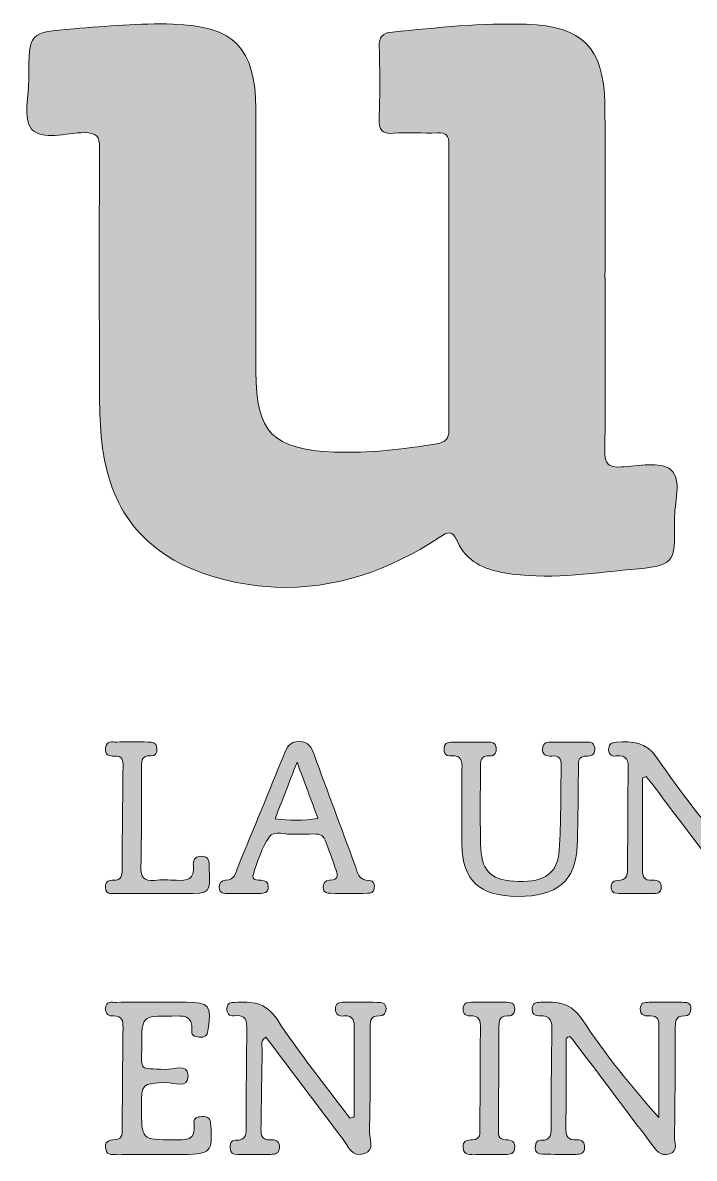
# Model space of a CAD drawing. Header units: centimetres. Extents: x 104.06 to 109.01, y 142.57 to 143.76.
# Drawn here: x 107.165 to 107.689, y 142.618 to 143.503 of the extents above; entities that cross this region are included whole.
import ezdxf

# ---------------------------------------------------------------- set-up
doc = ezdxf.new("R2010")
doc.units = ezdxf.units.CM
doc.header["$MEASUREMENT"] = 0
doc.layers.add('Capa 1', color=7, linetype='Continuous')

# ---------------------------------------------------------------- blocks, each defined once
blk = doc.blocks.new('block 6')
at = {"layer": 'Capa 1', "true_color": 0x000001}
h = blk.add_hatch(color=178, dxfattribs=at)
h.dxf.hatch_style = 2
edge = h.paths.add_edge_path()
edge.add_spline(control_points=[(107.61938, 143.30403), (107.61938, 143.2591), (107.61972, 143.21418), (107.61912, 143.16925), (107.61898, 143.15907), (107.6218, 143.15627), (107.63177, 143.15678), (107.64503, 143.15745), (107.66267, 143.16139), (107.67053, 143.15467), (107.67967, 143.14686), (107.6732, 143.12869), (107.67338, 143.11506), (107.67385, 143.08021), (107.67354, 143.07999), (107.63922, 143.07682), (107.60645, 143.07381), (107.57374, 143.06849), (107.5407, 143.07421), (107.52487, 143.07695), (107.51096, 143.08321), (107.50424, 143.09859), (107.5002, 143.10781), (107.49697, 143.10641), (107.49004, 143.10185), (107.45126, 143.07634), (107.4092, 143.06106), (107.36201, 143.06307), (107.3438, 143.06386), (107.32606, 143.06718), (107.3087, 143.07294), (107.25884, 143.08957), (107.23247, 143.12449), (107.22692, 143.17618), (107.22442, 143.19955), (107.22502, 143.22296), (107.22499, 143.24637), (107.22491, 143.29942), (107.22476, 143.35247), (107.22517, 143.40552), (107.22524, 143.41483), (107.2227, 143.41757), (107.21328, 143.41754), (107.19912, 143.41747), (107.1802, 143.41103), (107.17215, 143.42035), (107.1652, 143.42838), (107.17006, 143.44678), (107.17001, 143.46058), (107.16991, 143.49558), (107.16996, 143.49575), (107.20494, 143.49851), (107.23066, 143.50054), (107.25638, 143.5029), (107.28223, 143.50216), (107.32975, 143.5008), (107.34683, 143.48361), (107.34695, 143.43622), (107.34712, 143.36787), (107.34693, 143.29952), (107.34702, 143.23118), (107.34707, 143.18371), (107.3601, 143.17034), (107.40814, 143.16843), (107.435, 143.16736), (107.46154, 143.17042), (107.48797, 143.17492), (107.49479, 143.17608), (107.49757, 143.17868), (107.49754, 143.18606), (107.4973, 143.26014), (107.49733, 143.33422), (107.4975, 143.40831), (107.49752, 143.41505), (107.4956, 143.41763), (107.48864, 143.41735), (107.47718, 143.41687), (107.46566, 143.41784), (107.45424, 143.41702), (107.445, 143.41636), (107.44291, 143.41985), (107.44317, 143.42843), (107.44377, 143.44705), (107.44374, 143.46572), (107.44319, 143.48435), (107.44295, 143.49233), (107.44567, 143.49528), (107.45346, 143.49601), (107.48819, 143.49932), (107.52287, 143.50326), (107.55784, 143.50202), (107.60171, 143.50046), (107.61831, 143.48421), (107.61907, 143.44023), (107.6199, 143.39485), (107.61925, 143.34943), (107.61925, 143.30402), (107.61929, 143.30403), (107.61934, 143.30403), (107.61938, 143.30403)], knot_values=[0, 0, 0, 0, 1, 1, 1, 2, 2, 2, 3, 3, 3, 4, 4, 4, 5, 5, 5, 6, 6, 6, 7, 7, 7, 8, 8, 8, 9, 9, 9, 10, 10, 10, 11, 11, 11, 12, 12, 12, 13, 13, 13, 14, 14, 14, 15, 15, 15, 16, 16, 16, 17, 17, 17, 18, 18, 18, 19, 19, 19, 20, 20, 20, 21, 21, 21, 22, 22, 22, 23, 23, 23, 24, 24, 24, 25, 25, 25, 26, 26, 26, 27, 27, 27, 28, 28, 28, 29, 29, 29, 30, 30, 30, 31, 31, 31, 32, 32, 32, 33, 33, 33, 33], degree=3, periodic=1)
at = {"layer": 'Capa 1', "true_color": 0x0394c0}
h = blk.add_hatch(color=142, dxfattribs=at)
h.dxf.hatch_style = 2
edge = h.paths.add_edge_path()
edge.add_spline(control_points=[(107.2698, 142.82409), (107.25929, 142.82409), (107.24881, 142.82396), (107.23831, 142.82417), (107.2349, 142.82423), (107.23018, 142.82262), (107.22978, 142.82879), (107.22949, 142.83342), (107.23215, 142.83461), (107.23597, 142.83443), (107.24223, 142.83416), (107.24264, 142.83822), (107.24268, 142.84289), (107.24286, 142.86962), (107.2431, 142.89634), (107.24343, 142.92308), (107.24349, 142.92785), (107.24308, 142.93177), (107.23682, 142.93131), (107.23242, 142.931), (107.22922, 142.93218), (107.22981, 142.9376), (107.23046, 142.94343), (107.23495, 142.94217), (107.23852, 142.94224), (107.24663, 142.94238), (107.25475, 142.94228), (107.26286, 142.94227), (107.26638, 142.94225), (107.26964, 142.94183), (107.26983, 142.93718), (107.26996, 142.93387), (107.26873, 142.93131), (107.26513, 142.93149), (107.25664, 142.93196), (107.25792, 142.92603), (107.2579, 142.92091), (107.25775, 142.89563), (107.25794, 142.87031), (107.25736, 142.84503), (107.25718, 142.83689), (107.25962, 142.83365), (107.26783, 142.83438), (107.27352, 142.83488), (107.2793, 142.8348), (107.285, 142.8344), (107.29331, 142.83379), (107.29932, 142.83514), (107.29827, 142.84559), (107.29783, 142.84969), (107.2989, 142.85302), (107.30434, 142.85312), (107.31101, 142.85326), (107.31042, 142.84888), (107.31062, 142.84448), (107.31159, 142.82407), (107.31165, 142.82408), (107.29132, 142.82407), (107.28412, 142.82409), (107.27696, 142.82409), (107.2698, 142.82409)], knot_values=[0, 0, 0, 0, 1, 1, 1, 2, 2, 2, 3, 3, 3, 4, 4, 4, 5, 5, 5, 6, 6, 6, 7, 7, 7, 8, 8, 8, 9, 9, 9, 10, 10, 10, 11, 11, 11, 12, 12, 12, 13, 13, 13, 14, 14, 14, 15, 15, 15, 16, 16, 16, 17, 17, 17, 18, 18, 18, 19, 19, 19, 20, 20, 20, 20], degree=3, periodic=1)
at = {"layer": 'Capa 1', "true_color": 0x0893c0}
h = blk.add_hatch(color=142, dxfattribs=at)
h.dxf.hatch_style = 2
edge = h.paths.add_edge_path()
edge.add_spline(control_points=[(107.37681, 142.87052), (107.37074, 142.86932), (107.3614, 142.87409), (107.35726, 142.86817), (107.35139, 142.85979), (107.34848, 142.84922), (107.34505, 142.83932), (107.34322, 142.83401), (107.34819, 142.83469), (107.35126, 142.83441), (107.35452, 142.83412), (107.35667, 142.83294), (107.35669, 142.82931), (107.35672, 142.82453), (107.35342, 142.82419), (107.34992, 142.82419), (107.3418, 142.82414), (107.33366, 142.82409), (107.32555, 142.82419), (107.32224, 142.8242), (107.31856, 142.82389), (107.31846, 142.82892), (107.31839, 142.83239), (107.31994, 142.83435), (107.32344, 142.8344), (107.33052, 142.83449), (107.33125, 142.8404), (107.33316, 142.84507), (107.34517, 142.87421), (107.35711, 142.90335), (107.36897, 142.93254), (107.37119, 142.93804), (107.37304, 142.94254), (107.3807, 142.94258), (107.38844, 142.94262), (107.39031, 142.93805), (107.39234, 142.93252), (107.40289, 142.90386), (107.4135, 142.87521), (107.42415, 142.84658), (107.42623, 142.84098), (107.42685, 142.83412), (107.43552, 142.83419), (107.43931, 142.83423), (107.43973, 142.831), (107.43934, 142.82792), (107.43895, 142.82493), (107.43665, 142.82428), (107.43418, 142.82426), (107.42463, 142.82419), (107.41507, 142.82414), (107.40551, 142.82426), (107.40262, 142.82428), (107.39966, 142.82471), (107.39955, 142.82869), (107.39946, 142.832), (107.40082, 142.83432), (107.40435, 142.83441), (107.41251, 142.83461), (107.41079, 142.83926), (107.40893, 142.84411), (107.40825, 142.8459), (107.40777, 142.84777), (107.40709, 142.84955), (107.39705, 142.87533), (107.40387, 142.86976), (107.37681, 142.87052)], knot_values=[0, 0, 0, 0, 1, 1, 1, 2, 2, 2, 3, 3, 3, 4, 4, 4, 5, 5, 5, 6, 6, 6, 7, 7, 7, 8, 8, 8, 9, 9, 9, 10, 10, 10, 11, 11, 11, 12, 12, 12, 13, 13, 13, 14, 14, 14, 15, 15, 15, 16, 16, 16, 17, 17, 17, 18, 18, 18, 19, 19, 19, 20, 20, 20, 21, 21, 21, 22, 22, 22, 22], degree=3, periodic=1)
edge = h.paths.add_edge_path()
edge.add_spline(control_points=[(107.36199, 142.88238), (107.37362, 142.88111), (107.38387, 142.88087), (107.39544, 142.88253), (107.39027, 142.89651), (107.38535, 142.90972), (107.3791, 142.92657), (107.37236, 142.90916), (107.36731, 142.89613), (107.36199, 142.88238)], knot_values=[0, 0, 0, 0, 1, 1, 1, 2, 2, 2, 3, 3, 3, 3], degree=3, periodic=1)
h = blk.add_hatch(color=142, dxfattribs=at)
h.dxf.hatch_style = 2
edge = h.paths.add_edge_path()
edge.add_spline(control_points=[(107.50765, 142.8899), (107.50765, 142.89947), (107.50765, 142.90903), (107.50765, 142.9186), (107.50766, 142.92511), (107.50938, 142.93268), (107.49838, 142.93149), (107.49471, 142.9311), (107.4937, 142.93392), (107.49379, 142.93718), (107.49388, 142.94081), (107.49594, 142.9422), (107.49924, 142.94221), (107.5088, 142.94225), (107.51838, 142.94227), (107.52794, 142.94224), (107.53094, 142.94221), (107.53387, 142.94183), (107.53434, 142.93808), (107.5348, 142.93434), (107.53373, 142.93117), (107.52919, 142.93143), (107.52196, 142.93186), (107.52201, 142.92723), (107.52205, 142.92212), (107.5222, 142.9011), (107.5216, 142.88004), (107.52244, 142.85902), (107.52316, 142.84078), (107.53188, 142.83381), (107.55173, 142.83349), (107.57241, 142.83313), (107.58236, 142.83991), (107.58356, 142.85794), (107.58504, 142.87986), (107.58457, 142.90188), (107.5852, 142.92386), (107.58537, 142.92949), (107.58322, 142.93175), (107.57774, 142.93134), (107.57335, 142.931), (107.57005, 142.93213), (107.5706, 142.93755), (107.57108, 142.94223), (107.57452, 142.94225), (107.57796, 142.94226), (107.58658, 142.94226), (107.59519, 142.94228), (107.60379, 142.94223), (107.60712, 142.94221), (107.61077, 142.94251), (107.61121, 142.9377), (107.61158, 142.93366), (107.61005, 142.93116), (107.60567, 142.93135), (107.59714, 142.93171), (107.59865, 142.92545), (107.59858, 142.92045), (107.5982, 142.90085), (107.59834, 142.88125), (107.59758, 142.86166), (107.59649, 142.83381), (107.58185, 142.82156), (107.55103, 142.82187), (107.52093, 142.82219), (107.50824, 142.83407), (107.50767, 142.86264), (107.50749, 142.87172), (107.50764, 142.88083), (107.50764, 142.8899), (107.50761, 142.8899), (107.50764, 142.8899), (107.50765, 142.8899)], knot_values=[0, 0, 0, 0, 1, 1, 1, 2, 2, 2, 3, 3, 3, 4, 4, 4, 5, 5, 5, 6, 6, 6, 7, 7, 7, 8, 8, 8, 9, 9, 9, 10, 10, 10, 11, 11, 11, 12, 12, 12, 13, 13, 13, 14, 14, 14, 15, 15, 15, 16, 16, 16, 17, 17, 17, 18, 18, 18, 19, 19, 19, 20, 20, 20, 21, 21, 21, 22, 22, 22, 23, 23, 23, 24, 24, 24, 24], degree=3, periodic=1)
h = blk.add_hatch(color=142, dxfattribs=at)
h.dxf.hatch_style = 2
edge = h.paths.add_edge_path()
edge.add_spline(control_points=[(107.6485, 142.9143), (107.6485, 142.89098), (107.64863, 142.86767), (107.64843, 142.84434), (107.64837, 142.83843), (107.64873, 142.83375), (107.6565, 142.8344), (107.66016, 142.83471), (107.66309, 142.8337), (107.66308, 142.82908), (107.66308, 142.82406), (107.65955, 142.82416), (107.65615, 142.82416), (107.64756, 142.82408), (107.63896, 142.82406), (107.63034, 142.82416), (107.62748, 142.82419), (107.62442, 142.82437), (107.6241, 142.8283), (107.62383, 142.83153), (107.625, 142.83438), (107.62855, 142.83426), (107.6373, 142.83396), (107.63692, 142.83968), (107.63692, 142.84571), (107.63693, 142.87057), (107.63692, 142.8954), (107.63738, 142.92025), (107.63751, 142.92749), (107.63686, 142.93257), (107.62773, 142.93139), (107.62339, 142.93085), (107.62178, 142.93356), (107.62214, 142.9376), (107.62244, 142.94126), (107.62493, 142.94207), (107.62811, 142.94221), (107.64055, 142.94275), (107.65134, 142.94282), (107.66001, 142.92979), (107.67796, 142.90292), (107.69819, 142.87757), (107.7206, 142.85209), (107.7206, 142.87658), (107.72054, 142.90107), (107.72065, 142.92556), (107.72067, 142.93257), (107.71565, 142.93108), (107.71163, 142.93132), (107.70832, 142.93152), (107.7063, 142.93281), (107.70616, 142.93643), (107.706, 142.94088), (107.70861, 142.94221), (107.71247, 142.94221), (107.72153, 142.94223), (107.73062, 142.94225), (107.73969, 142.94221), (107.74262, 142.94218), (107.74565, 142.94196), (107.74603, 142.93809), (107.7464, 142.93442), (107.74568, 142.9312), (107.741, 142.93137), (107.73135, 142.93173), (107.73373, 142.92458), (107.73364, 142.91936), (107.73315, 142.89166), (107.73303, 142.86395), (107.73241, 142.83624), (107.73232, 142.83213), (107.73533, 142.82606), (107.72824, 142.82431), (107.72219, 142.82283), (107.71861, 142.82634), (107.71522, 142.83088), (107.69609, 142.85653), (107.67676, 142.88206), (107.6575, 142.90761), (107.65555, 142.91019), (107.65349, 142.91273), (107.65148, 142.91528), (107.6505, 142.91497), (107.64951, 142.91463), (107.6485, 142.9143)], knot_values=[0, 0, 0, 0, 1, 1, 1, 2, 2, 2, 3, 3, 3, 4, 4, 4, 5, 5, 5, 6, 6, 6, 7, 7, 7, 8, 8, 8, 9, 9, 9, 10, 10, 10, 11, 11, 11, 12, 12, 12, 13, 13, 13, 14, 14, 14, 15, 15, 15, 16, 16, 16, 17, 17, 17, 18, 18, 18, 19, 19, 19, 20, 20, 20, 21, 21, 21, 22, 22, 22, 23, 23, 23, 24, 24, 24, 25, 25, 25, 26, 26, 26, 27, 27, 27, 28, 28, 28, 28], degree=3, periodic=1)
at = {"layer": 'Capa 1', "true_color": 0x0394c0}
h = blk.add_hatch(color=142, dxfattribs=at)
h.dxf.hatch_style = 2
edge = h.paths.add_edge_path()
edge.add_spline(control_points=[(107.2697, 142.73928), (107.27734, 142.73928), (107.285, 142.73928), (107.29261, 142.73928), (107.31052, 142.73927), (107.31265, 142.73653), (107.30987, 142.71849), (107.30928, 142.71467), (107.30852, 142.71207), (107.30409, 142.71206), (107.30045, 142.71204), (107.29661, 142.71266), (107.29703, 142.717), (107.29831, 142.73001), (107.28974, 142.72856), (107.28152, 142.72854), (107.25811, 142.7285), (107.25801, 142.7286), (107.25803, 142.70525), (107.25804, 142.6848), (107.25514, 142.68795), (107.27644, 142.68697), (107.28257, 142.68668), (107.29378, 142.69199), (107.29415, 142.68219), (107.29456, 142.67114), (107.28302, 142.67689), (107.27712, 142.67663), (107.25794, 142.67577), (107.25791, 142.67628), (107.25785, 142.65767), (107.25777, 142.63192), (107.25777, 142.63211), (107.28294, 142.63191), (107.29205, 142.63183), (107.30065, 142.63094), (107.2988, 142.64459), (107.29807, 142.65002), (107.30258, 142.65024), (107.30663, 142.65007), (107.31117, 142.6499), (107.31154, 142.64704), (107.31183, 142.64329), (107.31332, 142.62279), (107.31144, 142.62062), (107.29091, 142.62062), (107.27371, 142.62062), (107.25651, 142.62052), (107.23931, 142.62072), (107.23585, 142.62074), (107.23117, 142.61911), (107.22995, 142.62462), (107.22866, 142.63057), (107.23216, 142.63192), (107.23725, 142.63219), (107.24379, 142.63256), (107.24258, 142.6381), (107.24265, 142.64195), (107.24305, 142.66776), (107.24309, 142.69355), (107.24341, 142.71934), (107.24348, 142.72471), (107.24295, 142.72888), (107.23604, 142.72862), (107.23231, 142.72845), (107.22958, 142.72981), (107.22978, 142.73439), (107.23005, 142.74051), (107.23467, 142.73915), (107.23815, 142.73918), (107.24867, 142.73938), (107.25919, 142.73928), (107.2697, 142.73928)], knot_values=[0, 0, 0, 0, 1, 1, 1, 2, 2, 2, 3, 3, 3, 4, 4, 4, 5, 5, 5, 6, 6, 6, 7, 7, 7, 8, 8, 8, 9, 9, 9, 10, 10, 10, 11, 11, 11, 12, 12, 12, 13, 13, 13, 14, 14, 14, 15, 15, 15, 16, 16, 16, 17, 17, 17, 18, 18, 18, 19, 19, 19, 20, 20, 20, 21, 21, 21, 22, 22, 22, 23, 23, 23, 24, 24, 24, 24], degree=3, periodic=1)
h = blk.add_hatch(color=142, dxfattribs=at)
h.dxf.hatch_style = 2
edge = h.paths.add_edge_path()
edge.add_spline(control_points=[(107.42367, 142.64979), (107.42367, 142.67272), (107.42358, 142.69564), (107.42372, 142.71855), (107.42375, 142.72437), (107.42343, 142.72925), (107.41561, 142.72859), (107.41181, 142.72825), (107.40901, 142.72951), (107.40903, 142.73403), (107.40904, 142.7387), (107.4121, 142.73929), (107.41578, 142.73927), (107.42439, 142.73922), (107.43299, 142.73926), (107.44161, 142.73923), (107.44507, 142.73923), (107.44847, 142.73906), (107.44852, 142.73426), (107.44855, 142.73079), (107.44682, 142.72868), (107.44343, 142.72873), (107.4352, 142.72885), (107.43625, 142.72312), (107.43623, 142.71789), (107.4361, 142.69159), (107.43627, 142.6653), (107.4356, 142.63901), (107.43544, 142.63303), (107.44005, 142.62435), (107.43171, 142.62122), (107.42199, 142.6176), (107.4189, 142.62734), (107.41453, 142.63305), (107.39455, 142.65922), (107.37483, 142.68561), (107.35486, 142.71212), (107.34972, 142.70897), (107.35214, 142.70423), (107.35204, 142.70048), (107.35148, 142.68137), (107.35139, 142.66224), (107.35105, 142.64313), (107.35094, 142.63716), (107.35034, 142.63116), (107.35937, 142.63188), (107.3634, 142.63221), (107.36562, 142.63013), (107.36541, 142.62585), (107.3652, 142.62133), (107.3621, 142.62065), (107.35848, 142.62066), (107.34987, 142.62066), (107.34126, 142.62066), (107.33267, 142.62068), (107.32945, 142.6207), (107.32704, 142.6218), (107.32695, 142.62548), (107.32684, 142.62853), (107.3274, 142.63175), (107.3311, 142.63165), (107.33982, 142.63138), (107.33945, 142.63704), (107.33946, 142.64304), (107.33952, 142.66791), (107.33956, 142.69277), (107.34, 142.71762), (107.34016, 142.72491), (107.33929, 142.72985), (107.33021, 142.7287), (107.32613, 142.72819), (107.32421, 142.73069), (107.32448, 142.73492), (107.32473, 142.73904), (107.32764, 142.73908), (107.33052, 142.73918), (107.3434, 142.73961), (107.35453, 142.73996), (107.36358, 142.72602), (107.38086, 142.69932), (107.40115, 142.67456), (107.42017, 142.64899), (107.42133, 142.64928), (107.4225, 142.64955), (107.42367, 142.64979)], knot_values=[0, 0, 0, 0, 1, 1, 1, 2, 2, 2, 3, 3, 3, 4, 4, 4, 5, 5, 5, 6, 6, 6, 7, 7, 7, 8, 8, 8, 9, 9, 9, 10, 10, 10, 11, 11, 11, 12, 12, 12, 13, 13, 13, 14, 14, 14, 15, 15, 15, 16, 16, 16, 17, 17, 17, 18, 18, 18, 19, 19, 19, 20, 20, 20, 21, 21, 21, 22, 22, 22, 23, 23, 23, 24, 24, 24, 25, 25, 25, 26, 26, 26, 27, 27, 27, 28, 28, 28, 28], degree=3, periodic=1)
h = blk.add_hatch(color=142, dxfattribs=at)
h.dxf.hatch_style = 2
edge = h.paths.add_edge_path()
edge.add_spline(control_points=[(107.52847, 142.62062), (107.52513, 142.62061), (107.52177, 142.62041), (107.51845, 142.62067), (107.51452, 142.62097), (107.50919, 142.61906), (107.50862, 142.62578), (107.50814, 142.63122), (107.51187, 142.63192), (107.51602, 142.63205), (107.52263, 142.63225), (107.52169, 142.63717), (107.52172, 142.64136), (107.52185, 142.66718), (107.5218, 142.69298), (107.52211, 142.71878), (107.52219, 142.72488), (107.52143, 142.72903), (107.51389, 142.72872), (107.50978, 142.72855), (107.50808, 142.73142), (107.5087, 142.73545), (107.5093, 142.73938), (107.51246, 142.73922), (107.51524, 142.73925), (107.52431, 142.73934), (107.53339, 142.73932), (107.54248, 142.73925), (107.54535, 142.73923), (107.54843, 142.73914), (107.5488, 142.7352), (107.54918, 142.73123), (107.5476, 142.7286), (107.54333, 142.72862), (107.53601, 142.72866), (107.5366, 142.72349), (107.53658, 142.71867), (107.53642, 142.69287), (107.5363, 142.66706), (107.53621, 142.64125), (107.53619, 142.6371), (107.53516, 142.63209), (107.54194, 142.63209), (107.54645, 142.63209), (107.54941, 142.63039), (107.5488, 142.62534), (107.54813, 142.6197), (107.5436, 142.62083), (107.53997, 142.62067), (107.53613, 142.62052), (107.5323, 142.62062), (107.52847, 142.62062)], knot_values=[0, 0, 0, 0, 1, 1, 1, 2, 2, 2, 3, 3, 3, 4, 4, 4, 5, 5, 5, 6, 6, 6, 7, 7, 7, 8, 8, 8, 9, 9, 9, 10, 10, 10, 11, 11, 11, 12, 12, 12, 13, 13, 13, 14, 14, 14, 15, 15, 15, 16, 16, 16, 17, 17, 17, 17], degree=3, periodic=1)
h = blk.add_hatch(color=142, dxfattribs=at)
h.dxf.hatch_style = 2
edge = h.paths.add_edge_path()
edge.add_spline(control_points=[(107.58885, 142.71132), (107.58885, 142.68802), (107.58901, 142.66473), (107.58875, 142.64145), (107.58868, 142.63507), (107.59015, 142.63133), (107.5974, 142.63189), (107.60145, 142.63221), (107.60359, 142.63004), (107.60338, 142.62582), (107.60315, 142.62126), (107.59999, 142.62067), (107.59642, 142.62068), (107.58782, 142.62068), (107.57922, 142.62068), (107.57064, 142.6207), (107.56739, 142.62072), (107.56505, 142.62188), (107.56491, 142.62553), (107.5648, 142.62859), (107.56541, 142.63177), (107.56911, 142.63167), (107.57796, 142.63146), (107.57718, 142.63734), (107.57721, 142.6432), (107.57731, 142.66755), (107.57741, 142.69189), (107.57784, 142.71623), (107.57799, 142.72369), (107.57757, 142.72967), (107.56764, 142.72877), (107.56441, 142.72847), (107.56253, 142.73043), (107.56241, 142.73403), (107.56226, 142.73892), (107.56546, 142.73903), (107.56897, 142.73926), (107.58217, 142.74013), (107.59285, 142.73904), (107.60168, 142.72555), (107.61905, 142.69902), (107.63916, 142.67429), (107.66118, 142.64945), (107.66118, 142.67351), (107.66104, 142.69758), (107.66125, 142.72164), (107.66131, 142.72768), (107.6584, 142.72894), (107.65327, 142.72862), (107.64949, 142.72837), (107.64676, 142.72974), (107.64676, 142.73421), (107.64676, 142.73907), (107.65009, 142.73925), (107.65361, 142.73925), (107.6622, 142.73926), (107.67078, 142.73926), (107.67938, 142.73925), (107.68282, 142.73923), (107.68625, 142.73923), (107.68628, 142.73434), (107.68629, 142.73101), (107.68496, 142.72865), (107.68144, 142.7287), (107.67333, 142.72881), (107.67411, 142.72322), (107.67408, 142.7179), (107.67395, 142.69021), (107.67391, 142.66251), (107.67345, 142.63483), (107.67337, 142.63011), (107.67654, 142.62349), (107.66966, 142.62106), (107.66216, 142.61842), (107.65865, 142.62445), (107.6549, 142.62947), (107.63541, 142.65542), (107.61585, 142.68133), (107.59633, 142.70724), (107.59494, 142.70907), (107.59342, 142.71081), (107.59195, 142.7126), (107.59092, 142.71217), (107.58988, 142.71173), (107.58885, 142.71132)], knot_values=[0, 0, 0, 0, 1, 1, 1, 2, 2, 2, 3, 3, 3, 4, 4, 4, 5, 5, 5, 6, 6, 6, 7, 7, 7, 8, 8, 8, 9, 9, 9, 10, 10, 10, 11, 11, 11, 12, 12, 12, 13, 13, 13, 14, 14, 14, 15, 15, 15, 16, 16, 16, 17, 17, 17, 18, 18, 18, 19, 19, 19, 20, 20, 20, 21, 21, 21, 22, 22, 22, 23, 23, 23, 24, 24, 24, 25, 25, 25, 26, 26, 26, 27, 27, 27, 28, 28, 28, 28], degree=3, periodic=1)
at = {"layer": 'Capa 1', "lineweight": 0}
for points, knots in [([(107.61938, 143.30403), (107.61938, 143.2591), (107.61972, 143.21418), (107.61912, 143.16925), (107.61898, 143.15907), (107.6218, 143.15627), (107.63177, 143.15678), (107.64503, 143.15745), (107.66267, 143.16139), (107.67053, 143.15467), (107.67967, 143.14686), (107.6732, 143.12869), (107.67338, 143.11506), (107.67385, 143.08021), (107.67354, 143.07999), (107.63922, 143.07682), (107.60645, 143.07381), (107.57374, 143.06849), (107.5407, 143.07421), (107.52487, 143.07695), (107.51096, 143.08321), (107.50424, 143.09859), (107.5002, 143.10781), (107.49697, 143.10641), (107.49004, 143.10185), (107.45126, 143.07634), (107.4092, 143.06106), (107.36201, 143.06307), (107.3438, 143.06386), (107.32606, 143.06718), (107.3087, 143.07294), (107.25884, 143.08957), (107.23247, 143.12449), (107.22692, 143.17618), (107.22442, 143.19955), (107.22502, 143.22296), (107.22499, 143.24637), (107.22491, 143.29942), (107.22476, 143.35247), (107.22517, 143.40552), (107.22524, 143.41483), (107.2227, 143.41757), (107.21328, 143.41754), (107.19912, 143.41747), (107.1802, 143.41103), (107.17215, 143.42035), (107.1652, 143.42838), (107.17006, 143.44678), (107.17001, 143.46058), (107.16991, 143.49558), (107.16996, 143.49575), (107.20494, 143.49851), (107.23066, 143.50054), (107.25638, 143.5029), (107.28223, 143.50216), (107.32975, 143.5008), (107.34683, 143.48361), (107.34695, 143.43622), (107.34712, 143.36787), (107.34693, 143.29952), (107.34702, 143.23118), (107.34707, 143.18371), (107.3601, 143.17034), (107.40814, 143.16843), (107.435, 143.16736), (107.46154, 143.17042), (107.48797, 143.17492), (107.49479, 143.17608), (107.49757, 143.17868), (107.49754, 143.18606), (107.4973, 143.26014), (107.49733, 143.33422), (107.4975, 143.40831), (107.49752, 143.41505), (107.4956, 143.41763), (107.48864, 143.41735), (107.47718, 143.41687), (107.46566, 143.41784), (107.45424, 143.41702), (107.445, 143.41636), (107.44291, 143.41985), (107.44317, 143.42843), (107.44377, 143.44705), (107.44374, 143.46572), (107.44319, 143.48435), (107.44295, 143.49233), (107.44567, 143.49528), (107.45346, 143.49601), (107.48819, 143.49932), (107.52287, 143.50326), (107.55784, 143.50202), (107.60171, 143.50046), (107.61831, 143.48421), (107.61907, 143.44023), (107.6199, 143.39485), (107.61925, 143.34943), (107.61925, 143.30402), (107.61929, 143.30403), (107.61934, 143.30403), (107.61938, 143.30403)], [0, 0, 0, 0, 1, 1, 1, 2, 2, 2, 3, 3, 3, 4, 4, 4, 5, 5, 5, 6, 6, 6, 7, 7, 7, 8, 8, 8, 9, 9, 9, 10, 10, 10, 11, 11, 11, 12, 12, 12, 13, 13, 13, 14, 14, 14, 15, 15, 15, 16, 16, 16, 17, 17, 17, 18, 18, 18, 19, 19, 19, 20, 20, 20, 21, 21, 21, 22, 22, 22, 23, 23, 23, 24, 24, 24, 25, 25, 25, 26, 26, 26, 27, 27, 27, 28, 28, 28, 29, 29, 29, 30, 30, 30, 31, 31, 31, 32, 32, 32, 33, 33, 33, 33]), ([(107.2698, 142.82409), (107.25929, 142.82409), (107.24881, 142.82396), (107.23831, 142.82417), (107.2349, 142.82423), (107.23018, 142.82262), (107.22978, 142.82879), (107.22949, 142.83342), (107.23215, 142.83461), (107.23597, 142.83443), (107.24223, 142.83416), (107.24264, 142.83822), (107.24268, 142.84289), (107.24286, 142.86962), (107.2431, 142.89634), (107.24343, 142.92308), (107.24349, 142.92785), (107.24308, 142.93177), (107.23682, 142.93131), (107.23242, 142.931), (107.22922, 142.93218), (107.22981, 142.9376), (107.23046, 142.94343), (107.23495, 142.94217), (107.23852, 142.94224), (107.24663, 142.94238), (107.25475, 142.94228), (107.26286, 142.94227), (107.26638, 142.94225), (107.26964, 142.94183), (107.26983, 142.93718), (107.26996, 142.93387), (107.26873, 142.93131), (107.26513, 142.93149), (107.25664, 142.93196), (107.25792, 142.92603), (107.2579, 142.92091), (107.25775, 142.89563), (107.25794, 142.87031), (107.25736, 142.84503), (107.25718, 142.83689), (107.25962, 142.83365), (107.26783, 142.83438), (107.27352, 142.83488), (107.2793, 142.8348), (107.285, 142.8344), (107.29331, 142.83379), (107.29932, 142.83514), (107.29827, 142.84559), (107.29783, 142.84969), (107.2989, 142.85302), (107.30434, 142.85312), (107.31101, 142.85326), (107.31042, 142.84888), (107.31062, 142.84448), (107.31159, 142.82407), (107.31165, 142.82408), (107.29132, 142.82407), (107.28412, 142.82409), (107.27696, 142.82409), (107.2698, 142.82409)], [0, 0, 0, 0, 1, 1, 1, 2, 2, 2, 3, 3, 3, 4, 4, 4, 5, 5, 5, 6, 6, 6, 7, 7, 7, 8, 8, 8, 9, 9, 9, 10, 10, 10, 11, 11, 11, 12, 12, 12, 13, 13, 13, 14, 14, 14, 15, 15, 15, 16, 16, 16, 17, 17, 17, 18, 18, 18, 19, 19, 19, 20, 20, 20, 20]), ([(107.37681, 142.87052), (107.37074, 142.86932), (107.3614, 142.87409), (107.35726, 142.86817), (107.35139, 142.85979), (107.34848, 142.84922), (107.34505, 142.83932), (107.34322, 142.83401), (107.34819, 142.83469), (107.35126, 142.83441), (107.35452, 142.83412), (107.35667, 142.83294), (107.35669, 142.82931), (107.35672, 142.82453), (107.35342, 142.82419), (107.34992, 142.82419), (107.3418, 142.82414), (107.33366, 142.82409), (107.32555, 142.82419), (107.32224, 142.8242), (107.31856, 142.82389), (107.31846, 142.82892), (107.31839, 142.83239), (107.31994, 142.83435), (107.32344, 142.8344), (107.33052, 142.83449), (107.33125, 142.8404), (107.33316, 142.84507), (107.34517, 142.87421), (107.35711, 142.90335), (107.36897, 142.93254), (107.37119, 142.93804), (107.37304, 142.94254), (107.3807, 142.94258), (107.38844, 142.94262), (107.39031, 142.93805), (107.39234, 142.93252), (107.40289, 142.90386), (107.4135, 142.87521), (107.42415, 142.84658), (107.42623, 142.84098), (107.42685, 142.83412), (107.43552, 142.83419), (107.43931, 142.83423), (107.43973, 142.831), (107.43934, 142.82792), (107.43895, 142.82493), (107.43665, 142.82428), (107.43418, 142.82426), (107.42463, 142.82419), (107.41507, 142.82414), (107.40551, 142.82426), (107.40262, 142.82428), (107.39966, 142.82471), (107.39955, 142.82869), (107.39946, 142.832), (107.40082, 142.83432), (107.40435, 142.83441), (107.41251, 142.83461), (107.41079, 142.83926), (107.40893, 142.84411), (107.40825, 142.8459), (107.40777, 142.84777), (107.40709, 142.84955), (107.39705, 142.87533), (107.40387, 142.86976), (107.37681, 142.87052)], [0, 0, 0, 0, 1, 1, 1, 2, 2, 2, 3, 3, 3, 4, 4, 4, 5, 5, 5, 6, 6, 6, 7, 7, 7, 8, 8, 8, 9, 9, 9, 10, 10, 10, 11, 11, 11, 12, 12, 12, 13, 13, 13, 14, 14, 14, 15, 15, 15, 16, 16, 16, 17, 17, 17, 18, 18, 18, 19, 19, 19, 20, 20, 20, 21, 21, 21, 22, 22, 22, 22]), ([(107.50765, 142.8899), (107.50765, 142.89947), (107.50765, 142.90903), (107.50765, 142.9186), (107.50766, 142.92511), (107.50938, 142.93268), (107.49838, 142.93149), (107.49471, 142.9311), (107.4937, 142.93392), (107.49379, 142.93718), (107.49388, 142.94081), (107.49594, 142.9422), (107.49924, 142.94221), (107.5088, 142.94225), (107.51838, 142.94227), (107.52794, 142.94224), (107.53094, 142.94221), (107.53387, 142.94183), (107.53434, 142.93808), (107.5348, 142.93434), (107.53373, 142.93117), (107.52919, 142.93143), (107.52196, 142.93186), (107.52201, 142.92723), (107.52205, 142.92212), (107.5222, 142.9011), (107.5216, 142.88004), (107.52244, 142.85902), (107.52316, 142.84078), (107.53188, 142.83381), (107.55173, 142.83349), (107.57241, 142.83313), (107.58236, 142.83991), (107.58356, 142.85794), (107.58504, 142.87986), (107.58457, 142.90188), (107.5852, 142.92386), (107.58537, 142.92949), (107.58322, 142.93175), (107.57774, 142.93134), (107.57335, 142.931), (107.57005, 142.93213), (107.5706, 142.93755), (107.57108, 142.94223), (107.57452, 142.94225), (107.57796, 142.94226), (107.58658, 142.94226), (107.59519, 142.94228), (107.60379, 142.94223), (107.60712, 142.94221), (107.61077, 142.94251), (107.61121, 142.9377), (107.61158, 142.93366), (107.61005, 142.93116), (107.60567, 142.93135), (107.59714, 142.93171), (107.59865, 142.92545), (107.59858, 142.92045), (107.5982, 142.90085), (107.59834, 142.88125), (107.59758, 142.86166), (107.59649, 142.83381), (107.58185, 142.82156), (107.55103, 142.82187), (107.52093, 142.82219), (107.50824, 142.83407), (107.50767, 142.86264), (107.50749, 142.87172), (107.50764, 142.88083), (107.50764, 142.8899), (107.50761, 142.8899), (107.50764, 142.8899), (107.50765, 142.8899)], [0, 0, 0, 0, 1, 1, 1, 2, 2, 2, 3, 3, 3, 4, 4, 4, 5, 5, 5, 6, 6, 6, 7, 7, 7, 8, 8, 8, 9, 9, 9, 10, 10, 10, 11, 11, 11, 12, 12, 12, 13, 13, 13, 14, 14, 14, 15, 15, 15, 16, 16, 16, 17, 17, 17, 18, 18, 18, 19, 19, 19, 20, 20, 20, 21, 21, 21, 22, 22, 22, 23, 23, 23, 24, 24, 24, 24]), ([(107.6485, 142.9143), (107.6485, 142.89098), (107.64863, 142.86767), (107.64843, 142.84434), (107.64837, 142.83843), (107.64873, 142.83375), (107.6565, 142.8344), (107.66016, 142.83471), (107.66309, 142.8337), (107.66308, 142.82908), (107.66308, 142.82406), (107.65955, 142.82416), (107.65615, 142.82416), (107.64756, 142.82408), (107.63896, 142.82406), (107.63034, 142.82416), (107.62748, 142.82419), (107.62442, 142.82437), (107.6241, 142.8283), (107.62383, 142.83153), (107.625, 142.83438), (107.62855, 142.83426), (107.6373, 142.83396), (107.63692, 142.83968), (107.63692, 142.84571), (107.63693, 142.87057), (107.63692, 142.8954), (107.63738, 142.92025), (107.63751, 142.92749), (107.63686, 142.93257), (107.62773, 142.93139), (107.62339, 142.93085), (107.62178, 142.93356), (107.62214, 142.9376), (107.62244, 142.94126), (107.62493, 142.94207), (107.62811, 142.94221), (107.64055, 142.94275), (107.65134, 142.94282), (107.66001, 142.92979), (107.67796, 142.90292), (107.69819, 142.87757), (107.7206, 142.85209), (107.7206, 142.87658), (107.72054, 142.90107), (107.72065, 142.92556), (107.72067, 142.93257), (107.71565, 142.93108), (107.71163, 142.93132), (107.70832, 142.93152), (107.7063, 142.93281), (107.70616, 142.93643), (107.706, 142.94088), (107.70861, 142.94221), (107.71247, 142.94221), (107.72153, 142.94223), (107.73062, 142.94225), (107.73969, 142.94221), (107.74262, 142.94218), (107.74565, 142.94196), (107.74603, 142.93809), (107.7464, 142.93442), (107.74568, 142.9312), (107.741, 142.93137), (107.73135, 142.93173), (107.73373, 142.92458), (107.73364, 142.91936), (107.73315, 142.89166), (107.73303, 142.86395), (107.73241, 142.83624), (107.73232, 142.83213), (107.73533, 142.82606), (107.72824, 142.82431), (107.72219, 142.82283), (107.71861, 142.82634), (107.71522, 142.83088), (107.69609, 142.85653), (107.67676, 142.88206), (107.6575, 142.90761), (107.65555, 142.91019), (107.65349, 142.91273), (107.65148, 142.91528), (107.6505, 142.91497), (107.64951, 142.91463), (107.6485, 142.9143)], [0, 0, 0, 0, 1, 1, 1, 2, 2, 2, 3, 3, 3, 4, 4, 4, 5, 5, 5, 6, 6, 6, 7, 7, 7, 8, 8, 8, 9, 9, 9, 10, 10, 10, 11, 11, 11, 12, 12, 12, 13, 13, 13, 14, 14, 14, 15, 15, 15, 16, 16, 16, 17, 17, 17, 18, 18, 18, 19, 19, 19, 20, 20, 20, 21, 21, 21, 22, 22, 22, 23, 23, 23, 24, 24, 24, 25, 25, 25, 26, 26, 26, 27, 27, 27, 28, 28, 28, 28]), ([(107.36199, 142.88238), (107.37362, 142.88111), (107.38387, 142.88087), (107.39544, 142.88253), (107.39027, 142.89651), (107.38535, 142.90972), (107.3791, 142.92657), (107.37236, 142.90916), (107.36731, 142.89613), (107.36199, 142.88238)], [0, 0, 0, 0, 1, 1, 1, 2, 2, 2, 3, 3, 3, 3]), ([(107.2697, 142.73928), (107.27734, 142.73928), (107.285, 142.73928), (107.29261, 142.73928), (107.31052, 142.73927), (107.31265, 142.73653), (107.30987, 142.71849), (107.30928, 142.71467), (107.30852, 142.71207), (107.30409, 142.71206), (107.30045, 142.71204), (107.29661, 142.71266), (107.29703, 142.717), (107.29831, 142.73001), (107.28974, 142.72856), (107.28152, 142.72854), (107.25811, 142.7285), (107.25801, 142.7286), (107.25803, 142.70525), (107.25804, 142.6848), (107.25514, 142.68795), (107.27644, 142.68697), (107.28257, 142.68668), (107.29378, 142.69199), (107.29415, 142.68219), (107.29456, 142.67114), (107.28302, 142.67689), (107.27712, 142.67663), (107.25794, 142.67577), (107.25791, 142.67628), (107.25785, 142.65767), (107.25777, 142.63192), (107.25777, 142.63211), (107.28294, 142.63191), (107.29205, 142.63183), (107.30065, 142.63094), (107.2988, 142.64459), (107.29807, 142.65002), (107.30258, 142.65024), (107.30663, 142.65007), (107.31117, 142.6499), (107.31154, 142.64704), (107.31183, 142.64329), (107.31332, 142.62279), (107.31144, 142.62062), (107.29091, 142.62062), (107.27371, 142.62062), (107.25651, 142.62052), (107.23931, 142.62072), (107.23585, 142.62074), (107.23117, 142.61911), (107.22995, 142.62462), (107.22866, 142.63057), (107.23216, 142.63192), (107.23725, 142.63219), (107.24379, 142.63256), (107.24258, 142.6381), (107.24265, 142.64195), (107.24305, 142.66776), (107.24309, 142.69355), (107.24341, 142.71934), (107.24348, 142.72471), (107.24295, 142.72888), (107.23604, 142.72862), (107.23231, 142.72845), (107.22958, 142.72981), (107.22978, 142.73439), (107.23005, 142.74051), (107.23467, 142.73915), (107.23815, 142.73918), (107.24867, 142.73938), (107.25919, 142.73928), (107.2697, 142.73928)], [0, 0, 0, 0, 1, 1, 1, 2, 2, 2, 3, 3, 3, 4, 4, 4, 5, 5, 5, 6, 6, 6, 7, 7, 7, 8, 8, 8, 9, 9, 9, 10, 10, 10, 11, 11, 11, 12, 12, 12, 13, 13, 13, 14, 14, 14, 15, 15, 15, 16, 16, 16, 17, 17, 17, 18, 18, 18, 19, 19, 19, 20, 20, 20, 21, 21, 21, 22, 22, 22, 23, 23, 23, 24, 24, 24, 24]), ([(107.42367, 142.64979), (107.42367, 142.67272), (107.42358, 142.69564), (107.42372, 142.71855), (107.42375, 142.72437), (107.42343, 142.72925), (107.41561, 142.72859), (107.41181, 142.72825), (107.40901, 142.72951), (107.40903, 142.73403), (107.40904, 142.7387), (107.4121, 142.73929), (107.41578, 142.73927), (107.42439, 142.73922), (107.43299, 142.73926), (107.44161, 142.73923), (107.44507, 142.73923), (107.44847, 142.73906), (107.44852, 142.73426), (107.44855, 142.73079), (107.44682, 142.72868), (107.44343, 142.72873), (107.4352, 142.72885), (107.43625, 142.72312), (107.43623, 142.71789), (107.4361, 142.69159), (107.43627, 142.6653), (107.4356, 142.63901), (107.43544, 142.63303), (107.44005, 142.62435), (107.43171, 142.62122), (107.42199, 142.6176), (107.4189, 142.62734), (107.41453, 142.63305), (107.39455, 142.65922), (107.37483, 142.68561), (107.35486, 142.71212), (107.34972, 142.70897), (107.35214, 142.70423), (107.35204, 142.70048), (107.35148, 142.68137), (107.35139, 142.66224), (107.35105, 142.64313), (107.35094, 142.63716), (107.35034, 142.63116), (107.35937, 142.63188), (107.3634, 142.63221), (107.36562, 142.63013), (107.36541, 142.62585), (107.3652, 142.62133), (107.3621, 142.62065), (107.35848, 142.62066), (107.34987, 142.62066), (107.34126, 142.62066), (107.33267, 142.62068), (107.32945, 142.6207), (107.32704, 142.6218), (107.32695, 142.62548), (107.32684, 142.62853), (107.3274, 142.63175), (107.3311, 142.63165), (107.33982, 142.63138), (107.33945, 142.63704), (107.33946, 142.64304), (107.33952, 142.66791), (107.33956, 142.69277), (107.34, 142.71762), (107.34016, 142.72491), (107.33929, 142.72985), (107.33021, 142.7287), (107.32613, 142.72819), (107.32421, 142.73069), (107.32448, 142.73492), (107.32473, 142.73904), (107.32764, 142.73908), (107.33052, 142.73918), (107.3434, 142.73961), (107.35453, 142.73996), (107.36358, 142.72602), (107.38086, 142.69932), (107.40115, 142.67456), (107.42017, 142.64899), (107.42133, 142.64928), (107.4225, 142.64955), (107.42367, 142.64979)], [0, 0, 0, 0, 1, 1, 1, 2, 2, 2, 3, 3, 3, 4, 4, 4, 5, 5, 5, 6, 6, 6, 7, 7, 7, 8, 8, 8, 9, 9, 9, 10, 10, 10, 11, 11, 11, 12, 12, 12, 13, 13, 13, 14, 14, 14, 15, 15, 15, 16, 16, 16, 17, 17, 17, 18, 18, 18, 19, 19, 19, 20, 20, 20, 21, 21, 21, 22, 22, 22, 23, 23, 23, 24, 24, 24, 25, 25, 25, 26, 26, 26, 27, 27, 27, 28, 28, 28, 28]), ([(107.52847, 142.62062), (107.52513, 142.62061), (107.52177, 142.62041), (107.51845, 142.62067), (107.51452, 142.62097), (107.50919, 142.61906), (107.50862, 142.62578), (107.50814, 142.63122), (107.51187, 142.63192), (107.51602, 142.63205), (107.52263, 142.63225), (107.52169, 142.63717), (107.52172, 142.64136), (107.52185, 142.66718), (107.5218, 142.69298), (107.52211, 142.71878), (107.52219, 142.72488), (107.52143, 142.72903), (107.51389, 142.72872), (107.50978, 142.72855), (107.50808, 142.73142), (107.5087, 142.73545), (107.5093, 142.73938), (107.51246, 142.73922), (107.51524, 142.73925), (107.52431, 142.73934), (107.53339, 142.73932), (107.54248, 142.73925), (107.54535, 142.73923), (107.54843, 142.73914), (107.5488, 142.7352), (107.54918, 142.73123), (107.5476, 142.7286), (107.54333, 142.72862), (107.53601, 142.72866), (107.5366, 142.72349), (107.53658, 142.71867), (107.53642, 142.69287), (107.5363, 142.66706), (107.53621, 142.64125), (107.53619, 142.6371), (107.53516, 142.63209), (107.54194, 142.63209), (107.54645, 142.63209), (107.54941, 142.63039), (107.5488, 142.62534), (107.54813, 142.6197), (107.5436, 142.62083), (107.53997, 142.62067), (107.53613, 142.62052), (107.5323, 142.62062), (107.52847, 142.62062)], [0, 0, 0, 0, 1, 1, 1, 2, 2, 2, 3, 3, 3, 4, 4, 4, 5, 5, 5, 6, 6, 6, 7, 7, 7, 8, 8, 8, 9, 9, 9, 10, 10, 10, 11, 11, 11, 12, 12, 12, 13, 13, 13, 14, 14, 14, 15, 15, 15, 16, 16, 16, 17, 17, 17, 17]), ([(107.58885, 142.71132), (107.58885, 142.68802), (107.58901, 142.66473), (107.58875, 142.64145), (107.58868, 142.63507), (107.59015, 142.63133), (107.5974, 142.63189), (107.60145, 142.63221), (107.60359, 142.63004), (107.60338, 142.62582), (107.60315, 142.62126), (107.59999, 142.62067), (107.59642, 142.62068), (107.58782, 142.62068), (107.57922, 142.62068), (107.57064, 142.6207), (107.56739, 142.62072), (107.56505, 142.62188), (107.56491, 142.62553), (107.5648, 142.62859), (107.56541, 142.63177), (107.56911, 142.63167), (107.57796, 142.63146), (107.57718, 142.63734), (107.57721, 142.6432), (107.57731, 142.66755), (107.57741, 142.69189), (107.57784, 142.71623), (107.57799, 142.72369), (107.57757, 142.72967), (107.56764, 142.72877), (107.56441, 142.72847), (107.56253, 142.73043), (107.56241, 142.73403), (107.56226, 142.73892), (107.56546, 142.73903), (107.56897, 142.73926), (107.58217, 142.74013), (107.59285, 142.73904), (107.60168, 142.72555), (107.61905, 142.69902), (107.63916, 142.67429), (107.66118, 142.64945), (107.66118, 142.67351), (107.66104, 142.69758), (107.66125, 142.72164), (107.66131, 142.72768), (107.6584, 142.72894), (107.65327, 142.72862), (107.64949, 142.72837), (107.64676, 142.72974), (107.64676, 142.73421), (107.64676, 142.73907), (107.65009, 142.73925), (107.65361, 142.73925), (107.6622, 142.73926), (107.67078, 142.73926), (107.67938, 142.73925), (107.68282, 142.73923), (107.68625, 142.73923), (107.68628, 142.73434), (107.68629, 142.73101), (107.68496, 142.72865), (107.68144, 142.7287), (107.67333, 142.72881), (107.67411, 142.72322), (107.67408, 142.7179), (107.67395, 142.69021), (107.67391, 142.66251), (107.67345, 142.63483), (107.67337, 142.63011), (107.67654, 142.62349), (107.66966, 142.62106), (107.66216, 142.61842), (107.65865, 142.62445), (107.6549, 142.62947), (107.63541, 142.65542), (107.61585, 142.68133), (107.59633, 142.70724), (107.59494, 142.70907), (107.59342, 142.71081), (107.59195, 142.7126), (107.59092, 142.71217), (107.58988, 142.71173), (107.58885, 142.71132)], [0, 0, 0, 0, 1, 1, 1, 2, 2, 2, 3, 3, 3, 4, 4, 4, 5, 5, 5, 6, 6, 6, 7, 7, 7, 8, 8, 8, 9, 9, 9, 10, 10, 10, 11, 11, 11, 12, 12, 12, 13, 13, 13, 14, 14, 14, 15, 15, 15, 16, 16, 16, 17, 17, 17, 18, 18, 18, 19, 19, 19, 20, 20, 20, 21, 21, 21, 22, 22, 22, 23, 23, 23, 24, 24, 24, 25, 25, 25, 26, 26, 26, 27, 27, 27, 28, 28, 28, 28])]:
    blk.add_open_spline(points, degree=3, knots=knots, dxfattribs=at)

msp = doc.modelspace()

# ---------------------------------------------------------------- block references
at = {"layer": 'Capa 1'}
msp.add_blockref('block 6', (0, 0), dxfattribs=at)

doc.saveas('drawing.dxf')
